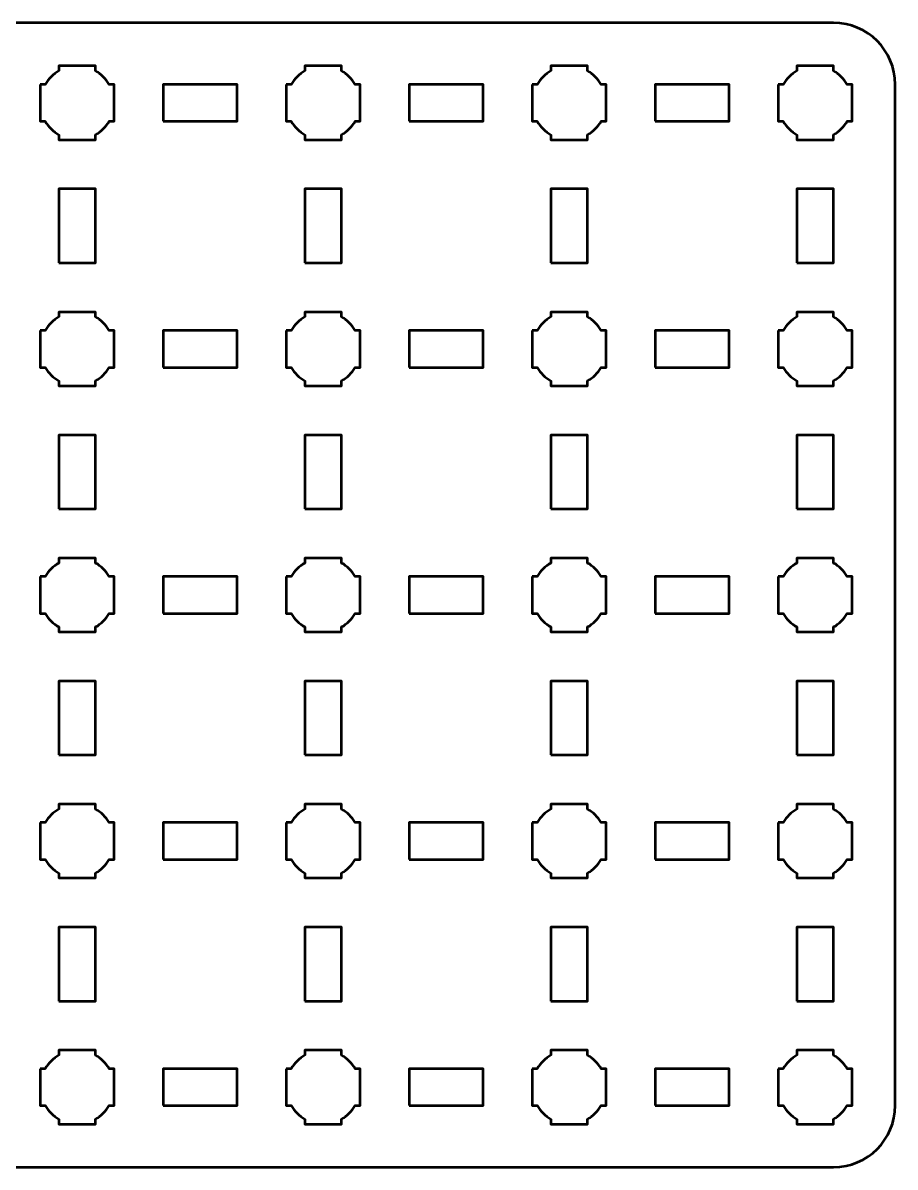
# Model space of a CAD drawing. Header units: centimetres. Extents: x -24.1 to 3.1, y -19.5 to -10.2.
# Drawn here: x -3.94 to 3.15, y -19.5 to -10.2 of the extents above; entities that cross this region are included whole.
import ezdxf

# ---------------------------------------------------------------- set-up
doc = ezdxf.new("R2010")
doc.units = ezdxf.units.CM
doc.header["$MEASUREMENT"] = 0
doc.layers.add('Layer 1', color=7, linetype='Continuous')

msp = doc.modelspace()

# ---------------------------------------------------------------- linework, layer by layer
at = {"layer": 'Layer 1', "lineweight": 53}
for points in [[(-2.8, -11), (-2.2, -11), (-2.2, -10.7), (-2.8, -10.7), (-2.8, -11)], [(-0.8, -11), (-0.2, -11), (-0.2, -10.7), (-0.8, -10.7), (-0.8, -11)], [(1.2, -11), (1.8, -11), (1.8, -10.7), (1.2, -10.7), (1.2, -11)], [(-3.65, -12.15), (-3.35, -12.15), (-3.35, -11.55), (-3.65, -11.55), (-3.65, -12.15)], [(-1.65, -12.15), (-1.35, -12.15), (-1.35, -11.55), (-1.65, -11.55), (-1.65, -12.15)], [(0.35, -12.15), (0.65, -12.15), (0.65, -11.55), (0.35, -11.55), (0.35, -12.15)], [(2.35, -12.15), (2.65, -12.15), (2.65, -11.55), (2.35, -11.55), (2.35, -12.15)], [(-2.8, -13), (-2.2, -13), (-2.2, -12.7), (-2.8, -12.7), (-2.8, -13)], [(-0.8, -13), (-0.2, -13), (-0.2, -12.7), (-0.8, -12.7), (-0.8, -13)], [(1.2, -13), (1.8, -13), (1.8, -12.7), (1.2, -12.7), (1.2, -13)], [(-3.65, -14.15), (-3.35, -14.15), (-3.35, -13.55), (-3.65, -13.55), (-3.65, -14.15)], [(-1.65, -14.15), (-1.35, -14.15), (-1.35, -13.55), (-1.65, -13.55), (-1.65, -14.15)], [(0.35, -14.15), (0.65, -14.15), (0.65, -13.55), (0.35, -13.55), (0.35, -14.15)], [(2.35, -14.15), (2.65, -14.15), (2.65, -13.55), (2.35, -13.55), (2.35, -14.15)], [(-2.8, -15), (-2.2, -15), (-2.2, -14.7), (-2.8, -14.7), (-2.8, -15)], [(-0.8, -15), (-0.2, -15), (-0.2, -14.7), (-0.8, -14.7), (-0.8, -15)], [(1.2, -15), (1.8, -15), (1.8, -14.7), (1.2, -14.7), (1.2, -15)], [(-3.65, -16.15), (-3.35, -16.15), (-3.35, -15.55), (-3.65, -15.55), (-3.65, -16.15)], [(-1.65, -16.15), (-1.35, -16.15), (-1.35, -15.55), (-1.65, -15.55), (-1.65, -16.15)], [(0.35, -16.15), (0.65, -16.15), (0.65, -15.55), (0.35, -15.55), (0.35, -16.15)], [(2.35, -16.15), (2.65, -16.15), (2.65, -15.55), (2.35, -15.55), (2.35, -16.15)], [(-2.8, -17), (-2.2, -17), (-2.2, -16.7), (-2.8, -16.7), (-2.8, -17)], [(-0.8, -17), (-0.2, -17), (-0.2, -16.7), (-0.8, -16.7), (-0.8, -17)], [(1.2, -17), (1.8, -17), (1.8, -16.7), (1.2, -16.7), (1.2, -17)], [(-3.65, -18.15), (-3.35, -18.15), (-3.35, -17.55), (-3.65, -17.55), (-3.65, -18.15)], [(-1.65, -18.15), (-1.35, -18.15), (-1.35, -17.55), (-1.65, -17.55), (-1.65, -18.15)], [(0.35, -18.15), (0.65, -18.15), (0.65, -17.55), (0.35, -17.55), (0.35, -18.15)], [(2.35, -18.15), (2.65, -18.15), (2.65, -17.55), (2.35, -17.55), (2.35, -18.15)], [(-2.8, -19), (-2.2, -19), (-2.2, -18.7), (-2.8, -18.7), (-2.8, -19)], [(-0.8, -19), (-0.2, -19), (-0.2, -18.7), (-0.8, -18.7), (-0.8, -19)], [(1.2, -19), (1.8, -19), (1.8, -18.7), (1.2, -18.7), (1.2, -19)]]:
    msp.add_lwpolyline(points, close=True, dxfattribs=at)
for points, knots in [([(-24.15, -19), (-24.15, -19), (-24.15, -10.7), (-24.15, -10.7), (-24.15, -10.7), (-24.15, -10.42391), (-23.92609, -10.2), (-23.65, -10.2), (-23.65, -10.2), (-23.65, -10.2), (2.65, -10.2), (2.65, -10.2), (2.65, -10.2), (2.92609, -10.2), (3.15, -10.42391), (3.15, -10.7), (3.15, -10.7), (3.15, -10.7), (3.15, -19), (3.15, -19), (3.15, -19), (3.15, -19.27609), (2.92609, -19.5), (2.65, -19.5), (2.65, -19.5), (2.65, -19.5), (-23.65, -19.5), (-23.65, -19.5), (-23.65, -19.5), (-23.92609, -19.5), (-24.15, -19.27609), (-24.15, -19)], [0, 0, 0, 0, 0.125, 0.125, 0.125, 0.125, 0.25, 0.25, 0.25, 0.25, 0.375, 0.375, 0.375, 0.375, 0.5, 0.5, 0.5, 0.5, 0.625, 0.625, 0.625, 0.625, 0.75, 0.75, 0.75, 0.75, 0.875, 0.875, 0.875, 0.875, 1, 1, 1, 1]), ([(-3.8, -10.7), (-3.8, -10.7), (-3.75985, -10.7), (-3.75985, -10.7), (-3.75985, -10.7), (-3.7335, -10.65447), (-3.69553, -10.6165), (-3.65, -10.59015), (-3.65, -10.59015), (-3.65, -10.59015), (-3.65, -10.55), (-3.65, -10.55), (-3.65, -10.55), (-3.65, -10.55), (-3.5, -10.55), (-3.5, -10.55), (-3.5, -10.55), (-3.5, -10.55), (-3.35, -10.55), (-3.35, -10.55), (-3.35, -10.55), (-3.35, -10.55), (-3.35, -10.59015), (-3.35, -10.59015), (-3.35, -10.59015), (-3.30447, -10.6165), (-3.2665, -10.65447), (-3.24015, -10.7), (-3.24015, -10.7), (-3.24015, -10.7), (-3.2, -10.7), (-3.2, -10.7), (-3.2, -10.7), (-3.2, -10.7), (-3.2, -10.85), (-3.2, -10.85), (-3.2, -10.85), (-3.2, -10.85), (-3.2, -11), (-3.2, -11), (-3.2, -11), (-3.2, -11), (-3.24015, -11), (-3.24015, -11), (-3.24015, -11), (-3.2665, -11.04553), (-3.30447, -11.0835), (-3.35, -11.10985), (-3.35, -11.10985), (-3.35, -11.10985), (-3.35, -11.15), (-3.35, -11.15), (-3.35, -11.15), (-3.35, -11.15), (-3.5, -11.15), (-3.5, -11.15), (-3.5, -11.15), (-3.5, -11.15), (-3.65, -11.15), (-3.65, -11.15), (-3.65, -11.15), (-3.65, -11.15), (-3.65, -11.10985), (-3.65, -11.10985), (-3.65, -11.10985), (-3.69553, -11.0835), (-3.7335, -11.04553), (-3.75985, -11), (-3.75985, -11), (-3.75985, -11), (-3.8, -11), (-3.8, -11), (-3.8, -11), (-3.8, -11), (-3.8, -10.85), (-3.8, -10.85), (-3.8, -10.85), (-3.8, -10.85), (-3.8, -10.7), (-3.8, -10.7)], [0, 0, 0, 0, 0.05, 0.05, 0.05, 0.05, 0.1, 0.1, 0.1, 0.1, 0.15, 0.15, 0.15, 0.15, 0.2, 0.2, 0.2, 0.2, 0.25, 0.25, 0.25, 0.25, 0.3, 0.3, 0.3, 0.3, 0.35, 0.35, 0.35, 0.35, 0.4, 0.4, 0.4, 0.4, 0.45, 0.45, 0.45, 0.45, 0.5, 0.5, 0.5, 0.5, 0.55, 0.55, 0.55, 0.55, 0.6, 0.6, 0.6, 0.6, 0.65, 0.65, 0.65, 0.65, 0.7, 0.7, 0.7, 0.7, 0.75, 0.75, 0.75, 0.75, 0.8, 0.8, 0.8, 0.8, 0.85, 0.85, 0.85, 0.85, 0.9, 0.9, 0.9, 0.9, 0.95, 0.95, 0.95, 0.95, 1, 1, 1, 1]), ([(-1.8, -10.7), (-1.8, -10.7), (-1.75985, -10.7), (-1.75985, -10.7), (-1.75985, -10.7), (-1.7335, -10.65447), (-1.69553, -10.6165), (-1.65, -10.59015), (-1.65, -10.59015), (-1.65, -10.59015), (-1.65, -10.55), (-1.65, -10.55), (-1.65, -10.55), (-1.65, -10.55), (-1.5, -10.55), (-1.5, -10.55), (-1.5, -10.55), (-1.5, -10.55), (-1.35, -10.55), (-1.35, -10.55), (-1.35, -10.55), (-1.35, -10.55), (-1.35, -10.59015), (-1.35, -10.59015), (-1.35, -10.59015), (-1.30447, -10.6165), (-1.2665, -10.65447), (-1.24015, -10.7), (-1.24015, -10.7), (-1.24015, -10.7), (-1.2, -10.7), (-1.2, -10.7), (-1.2, -10.7), (-1.2, -10.7), (-1.2, -10.85), (-1.2, -10.85), (-1.2, -10.85), (-1.2, -10.85), (-1.2, -11), (-1.2, -11), (-1.2, -11), (-1.2, -11), (-1.24015, -11), (-1.24015, -11), (-1.24015, -11), (-1.2665, -11.04553), (-1.30447, -11.0835), (-1.35, -11.10985), (-1.35, -11.10985), (-1.35, -11.10985), (-1.35, -11.15), (-1.35, -11.15), (-1.35, -11.15), (-1.35, -11.15), (-1.5, -11.15), (-1.5, -11.15), (-1.5, -11.15), (-1.5, -11.15), (-1.65, -11.15), (-1.65, -11.15), (-1.65, -11.15), (-1.65, -11.15), (-1.65, -11.10985), (-1.65, -11.10985), (-1.65, -11.10985), (-1.69553, -11.0835), (-1.7335, -11.04553), (-1.75985, -11), (-1.75985, -11), (-1.75985, -11), (-1.8, -11), (-1.8, -11), (-1.8, -11), (-1.8, -11), (-1.8, -10.85), (-1.8, -10.85), (-1.8, -10.85), (-1.8, -10.85), (-1.8, -10.7), (-1.8, -10.7)], [0, 0, 0, 0, 0.05, 0.05, 0.05, 0.05, 0.1, 0.1, 0.1, 0.1, 0.15, 0.15, 0.15, 0.15, 0.2, 0.2, 0.2, 0.2, 0.25, 0.25, 0.25, 0.25, 0.3, 0.3, 0.3, 0.3, 0.35, 0.35, 0.35, 0.35, 0.4, 0.4, 0.4, 0.4, 0.45, 0.45, 0.45, 0.45, 0.5, 0.5, 0.5, 0.5, 0.55, 0.55, 0.55, 0.55, 0.6, 0.6, 0.6, 0.6, 0.65, 0.65, 0.65, 0.65, 0.7, 0.7, 0.7, 0.7, 0.75, 0.75, 0.75, 0.75, 0.8, 0.8, 0.8, 0.8, 0.85, 0.85, 0.85, 0.85, 0.9, 0.9, 0.9, 0.9, 0.95, 0.95, 0.95, 0.95, 1, 1, 1, 1]), ([(0.2, -10.7), (0.2, -10.7), (0.24015, -10.7), (0.24015, -10.7), (0.24015, -10.7), (0.2665, -10.65447), (0.30447, -10.6165), (0.35, -10.59015), (0.35, -10.59015), (0.35, -10.59015), (0.35, -10.55), (0.35, -10.55), (0.35, -10.55), (0.35, -10.55), (0.5, -10.55), (0.5, -10.55), (0.5, -10.55), (0.5, -10.55), (0.65, -10.55), (0.65, -10.55), (0.65, -10.55), (0.65, -10.55), (0.65, -10.59015), (0.65, -10.59015), (0.65, -10.59015), (0.69553, -10.6165), (0.7335, -10.65447), (0.75985, -10.7), (0.75985, -10.7), (0.75985, -10.7), (0.8, -10.7), (0.8, -10.7), (0.8, -10.7), (0.8, -10.7), (0.8, -10.85), (0.8, -10.85), (0.8, -10.85), (0.8, -10.85), (0.8, -11), (0.8, -11), (0.8, -11), (0.8, -11), (0.75985, -11), (0.75985, -11), (0.75985, -11), (0.7335, -11.04553), (0.69553, -11.0835), (0.65, -11.10985), (0.65, -11.10985), (0.65, -11.10985), (0.65, -11.15), (0.65, -11.15), (0.65, -11.15), (0.65, -11.15), (0.5, -11.15), (0.5, -11.15), (0.5, -11.15), (0.5, -11.15), (0.35, -11.15), (0.35, -11.15), (0.35, -11.15), (0.35, -11.15), (0.35, -11.10985), (0.35, -11.10985), (0.35, -11.10985), (0.30447, -11.0835), (0.2665, -11.04553), (0.24015, -11), (0.24015, -11), (0.24015, -11), (0.2, -11), (0.2, -11), (0.2, -11), (0.2, -11), (0.2, -10.85), (0.2, -10.85), (0.2, -10.85), (0.2, -10.85), (0.2, -10.7), (0.2, -10.7)], [0, 0, 0, 0, 0.05, 0.05, 0.05, 0.05, 0.1, 0.1, 0.1, 0.1, 0.15, 0.15, 0.15, 0.15, 0.2, 0.2, 0.2, 0.2, 0.25, 0.25, 0.25, 0.25, 0.3, 0.3, 0.3, 0.3, 0.35, 0.35, 0.35, 0.35, 0.4, 0.4, 0.4, 0.4, 0.45, 0.45, 0.45, 0.45, 0.5, 0.5, 0.5, 0.5, 0.55, 0.55, 0.55, 0.55, 0.6, 0.6, 0.6, 0.6, 0.65, 0.65, 0.65, 0.65, 0.7, 0.7, 0.7, 0.7, 0.75, 0.75, 0.75, 0.75, 0.8, 0.8, 0.8, 0.8, 0.85, 0.85, 0.85, 0.85, 0.9, 0.9, 0.9, 0.9, 0.95, 0.95, 0.95, 0.95, 1, 1, 1, 1]), ([(2.2, -10.7), (2.2, -10.7), (2.24015, -10.7), (2.24015, -10.7), (2.24015, -10.7), (2.2665, -10.65447), (2.30447, -10.6165), (2.35, -10.59015), (2.35, -10.59015), (2.35, -10.59015), (2.35, -10.55), (2.35, -10.55), (2.35, -10.55), (2.35, -10.55), (2.5, -10.55), (2.5, -10.55), (2.5, -10.55), (2.5, -10.55), (2.65, -10.55), (2.65, -10.55), (2.65, -10.55), (2.65, -10.55), (2.65, -10.59015), (2.65, -10.59015), (2.65, -10.59015), (2.69553, -10.6165), (2.7335, -10.65447), (2.75985, -10.7), (2.75985, -10.7), (2.75985, -10.7), (2.8, -10.7), (2.8, -10.7), (2.8, -10.7), (2.8, -10.7), (2.8, -10.85), (2.8, -10.85), (2.8, -10.85), (2.8, -10.85), (2.8, -11), (2.8, -11), (2.8, -11), (2.8, -11), (2.75985, -11), (2.75985, -11), (2.75985, -11), (2.7335, -11.04553), (2.69553, -11.0835), (2.65, -11.10985), (2.65, -11.10985), (2.65, -11.10985), (2.65, -11.15), (2.65, -11.15), (2.65, -11.15), (2.65, -11.15), (2.5, -11.15), (2.5, -11.15), (2.5, -11.15), (2.5, -11.15), (2.35, -11.15), (2.35, -11.15), (2.35, -11.15), (2.35, -11.15), (2.35, -11.10985), (2.35, -11.10985), (2.35, -11.10985), (2.30447, -11.0835), (2.2665, -11.04553), (2.24015, -11), (2.24015, -11), (2.24015, -11), (2.2, -11), (2.2, -11), (2.2, -11), (2.2, -11), (2.2, -10.85), (2.2, -10.85), (2.2, -10.85), (2.2, -10.85), (2.2, -10.7), (2.2, -10.7)], [0, 0, 0, 0, 0.05, 0.05, 0.05, 0.05, 0.1, 0.1, 0.1, 0.1, 0.15, 0.15, 0.15, 0.15, 0.2, 0.2, 0.2, 0.2, 0.25, 0.25, 0.25, 0.25, 0.3, 0.3, 0.3, 0.3, 0.35, 0.35, 0.35, 0.35, 0.4, 0.4, 0.4, 0.4, 0.45, 0.45, 0.45, 0.45, 0.5, 0.5, 0.5, 0.5, 0.55, 0.55, 0.55, 0.55, 0.6, 0.6, 0.6, 0.6, 0.65, 0.65, 0.65, 0.65, 0.7, 0.7, 0.7, 0.7, 0.75, 0.75, 0.75, 0.75, 0.8, 0.8, 0.8, 0.8, 0.85, 0.85, 0.85, 0.85, 0.9, 0.9, 0.9, 0.9, 0.95, 0.95, 0.95, 0.95, 1, 1, 1, 1]), ([(-3.8, -12.7), (-3.8, -12.7), (-3.75985, -12.7), (-3.75985, -12.7), (-3.75985, -12.7), (-3.7335, -12.65447), (-3.69553, -12.6165), (-3.65, -12.59015), (-3.65, -12.59015), (-3.65, -12.59015), (-3.65, -12.55), (-3.65, -12.55), (-3.65, -12.55), (-3.65, -12.55), (-3.5, -12.55), (-3.5, -12.55), (-3.5, -12.55), (-3.5, -12.55), (-3.35, -12.55), (-3.35, -12.55), (-3.35, -12.55), (-3.35, -12.55), (-3.35, -12.59015), (-3.35, -12.59015), (-3.35, -12.59015), (-3.30447, -12.6165), (-3.2665, -12.65447), (-3.24015, -12.7), (-3.24015, -12.7), (-3.24015, -12.7), (-3.2, -12.7), (-3.2, -12.7), (-3.2, -12.7), (-3.2, -12.7), (-3.2, -12.85), (-3.2, -12.85), (-3.2, -12.85), (-3.2, -12.85), (-3.2, -13), (-3.2, -13), (-3.2, -13), (-3.2, -13), (-3.24015, -13), (-3.24015, -13), (-3.24015, -13), (-3.2665, -13.04553), (-3.30447, -13.0835), (-3.35, -13.10985), (-3.35, -13.10985), (-3.35, -13.10985), (-3.35, -13.15), (-3.35, -13.15), (-3.35, -13.15), (-3.35, -13.15), (-3.5, -13.15), (-3.5, -13.15), (-3.5, -13.15), (-3.5, -13.15), (-3.65, -13.15), (-3.65, -13.15), (-3.65, -13.15), (-3.65, -13.15), (-3.65, -13.10985), (-3.65, -13.10985), (-3.65, -13.10985), (-3.69553, -13.0835), (-3.7335, -13.04553), (-3.75985, -13), (-3.75985, -13), (-3.75985, -13), (-3.8, -13), (-3.8, -13), (-3.8, -13), (-3.8, -13), (-3.8, -12.85), (-3.8, -12.85), (-3.8, -12.85), (-3.8, -12.85), (-3.8, -12.7), (-3.8, -12.7)], [0, 0, 0, 0, 0.05, 0.05, 0.05, 0.05, 0.1, 0.1, 0.1, 0.1, 0.15, 0.15, 0.15, 0.15, 0.2, 0.2, 0.2, 0.2, 0.25, 0.25, 0.25, 0.25, 0.3, 0.3, 0.3, 0.3, 0.35, 0.35, 0.35, 0.35, 0.4, 0.4, 0.4, 0.4, 0.45, 0.45, 0.45, 0.45, 0.5, 0.5, 0.5, 0.5, 0.55, 0.55, 0.55, 0.55, 0.6, 0.6, 0.6, 0.6, 0.65, 0.65, 0.65, 0.65, 0.7, 0.7, 0.7, 0.7, 0.75, 0.75, 0.75, 0.75, 0.8, 0.8, 0.8, 0.8, 0.85, 0.85, 0.85, 0.85, 0.9, 0.9, 0.9, 0.9, 0.95, 0.95, 0.95, 0.95, 1, 1, 1, 1]), ([(-1.8, -12.7), (-1.8, -12.7), (-1.75985, -12.7), (-1.75985, -12.7), (-1.75985, -12.7), (-1.7335, -12.65447), (-1.69553, -12.6165), (-1.65, -12.59015), (-1.65, -12.59015), (-1.65, -12.59015), (-1.65, -12.55), (-1.65, -12.55), (-1.65, -12.55), (-1.65, -12.55), (-1.5, -12.55), (-1.5, -12.55), (-1.5, -12.55), (-1.5, -12.55), (-1.35, -12.55), (-1.35, -12.55), (-1.35, -12.55), (-1.35, -12.55), (-1.35, -12.59015), (-1.35, -12.59015), (-1.35, -12.59015), (-1.30447, -12.6165), (-1.2665, -12.65447), (-1.24015, -12.7), (-1.24015, -12.7), (-1.24015, -12.7), (-1.2, -12.7), (-1.2, -12.7), (-1.2, -12.7), (-1.2, -12.7), (-1.2, -12.85), (-1.2, -12.85), (-1.2, -12.85), (-1.2, -12.85), (-1.2, -13), (-1.2, -13), (-1.2, -13), (-1.2, -13), (-1.24015, -13), (-1.24015, -13), (-1.24015, -13), (-1.2665, -13.04553), (-1.30447, -13.0835), (-1.35, -13.10985), (-1.35, -13.10985), (-1.35, -13.10985), (-1.35, -13.15), (-1.35, -13.15), (-1.35, -13.15), (-1.35, -13.15), (-1.5, -13.15), (-1.5, -13.15), (-1.5, -13.15), (-1.5, -13.15), (-1.65, -13.15), (-1.65, -13.15), (-1.65, -13.15), (-1.65, -13.15), (-1.65, -13.10985), (-1.65, -13.10985), (-1.65, -13.10985), (-1.69553, -13.0835), (-1.7335, -13.04553), (-1.75985, -13), (-1.75985, -13), (-1.75985, -13), (-1.8, -13), (-1.8, -13), (-1.8, -13), (-1.8, -13), (-1.8, -12.85), (-1.8, -12.85), (-1.8, -12.85), (-1.8, -12.85), (-1.8, -12.7), (-1.8, -12.7)], [0, 0, 0, 0, 0.05, 0.05, 0.05, 0.05, 0.1, 0.1, 0.1, 0.1, 0.15, 0.15, 0.15, 0.15, 0.2, 0.2, 0.2, 0.2, 0.25, 0.25, 0.25, 0.25, 0.3, 0.3, 0.3, 0.3, 0.35, 0.35, 0.35, 0.35, 0.4, 0.4, 0.4, 0.4, 0.45, 0.45, 0.45, 0.45, 0.5, 0.5, 0.5, 0.5, 0.55, 0.55, 0.55, 0.55, 0.6, 0.6, 0.6, 0.6, 0.65, 0.65, 0.65, 0.65, 0.7, 0.7, 0.7, 0.7, 0.75, 0.75, 0.75, 0.75, 0.8, 0.8, 0.8, 0.8, 0.85, 0.85, 0.85, 0.85, 0.9, 0.9, 0.9, 0.9, 0.95, 0.95, 0.95, 0.95, 1, 1, 1, 1]), ([(0.2, -12.7), (0.2, -12.7), (0.24015, -12.7), (0.24015, -12.7), (0.24015, -12.7), (0.2665, -12.65447), (0.30447, -12.6165), (0.35, -12.59015), (0.35, -12.59015), (0.35, -12.59015), (0.35, -12.55), (0.35, -12.55), (0.35, -12.55), (0.35, -12.55), (0.5, -12.55), (0.5, -12.55), (0.5, -12.55), (0.5, -12.55), (0.65, -12.55), (0.65, -12.55), (0.65, -12.55), (0.65, -12.55), (0.65, -12.59015), (0.65, -12.59015), (0.65, -12.59015), (0.69553, -12.6165), (0.7335, -12.65447), (0.75985, -12.7), (0.75985, -12.7), (0.75985, -12.7), (0.8, -12.7), (0.8, -12.7), (0.8, -12.7), (0.8, -12.7), (0.8, -12.85), (0.8, -12.85), (0.8, -12.85), (0.8, -12.85), (0.8, -13), (0.8, -13), (0.8, -13), (0.8, -13), (0.75985, -13), (0.75985, -13), (0.75985, -13), (0.7335, -13.04553), (0.69553, -13.0835), (0.65, -13.10985), (0.65, -13.10985), (0.65, -13.10985), (0.65, -13.15), (0.65, -13.15), (0.65, -13.15), (0.65, -13.15), (0.5, -13.15), (0.5, -13.15), (0.5, -13.15), (0.5, -13.15), (0.35, -13.15), (0.35, -13.15), (0.35, -13.15), (0.35, -13.15), (0.35, -13.10985), (0.35, -13.10985), (0.35, -13.10985), (0.30447, -13.0835), (0.2665, -13.04553), (0.24015, -13), (0.24015, -13), (0.24015, -13), (0.2, -13), (0.2, -13), (0.2, -13), (0.2, -13), (0.2, -12.85), (0.2, -12.85), (0.2, -12.85), (0.2, -12.85), (0.2, -12.7), (0.2, -12.7)], [0, 0, 0, 0, 0.05, 0.05, 0.05, 0.05, 0.1, 0.1, 0.1, 0.1, 0.15, 0.15, 0.15, 0.15, 0.2, 0.2, 0.2, 0.2, 0.25, 0.25, 0.25, 0.25, 0.3, 0.3, 0.3, 0.3, 0.35, 0.35, 0.35, 0.35, 0.4, 0.4, 0.4, 0.4, 0.45, 0.45, 0.45, 0.45, 0.5, 0.5, 0.5, 0.5, 0.55, 0.55, 0.55, 0.55, 0.6, 0.6, 0.6, 0.6, 0.65, 0.65, 0.65, 0.65, 0.7, 0.7, 0.7, 0.7, 0.75, 0.75, 0.75, 0.75, 0.8, 0.8, 0.8, 0.8, 0.85, 0.85, 0.85, 0.85, 0.9, 0.9, 0.9, 0.9, 0.95, 0.95, 0.95, 0.95, 1, 1, 1, 1]), ([(2.2, -12.7), (2.2, -12.7), (2.24015, -12.7), (2.24015, -12.7), (2.24015, -12.7), (2.2665, -12.65447), (2.30447, -12.6165), (2.35, -12.59015), (2.35, -12.59015), (2.35, -12.59015), (2.35, -12.55), (2.35, -12.55), (2.35, -12.55), (2.35, -12.55), (2.5, -12.55), (2.5, -12.55), (2.5, -12.55), (2.5, -12.55), (2.65, -12.55), (2.65, -12.55), (2.65, -12.55), (2.65, -12.55), (2.65, -12.59015), (2.65, -12.59015), (2.65, -12.59015), (2.69553, -12.6165), (2.7335, -12.65447), (2.75985, -12.7), (2.75985, -12.7), (2.75985, -12.7), (2.8, -12.7), (2.8, -12.7), (2.8, -12.7), (2.8, -12.7), (2.8, -12.85), (2.8, -12.85), (2.8, -12.85), (2.8, -12.85), (2.8, -13), (2.8, -13), (2.8, -13), (2.8, -13), (2.75985, -13), (2.75985, -13), (2.75985, -13), (2.7335, -13.04553), (2.69553, -13.0835), (2.65, -13.10985), (2.65, -13.10985), (2.65, -13.10985), (2.65, -13.15), (2.65, -13.15), (2.65, -13.15), (2.65, -13.15), (2.5, -13.15), (2.5, -13.15), (2.5, -13.15), (2.5, -13.15), (2.35, -13.15), (2.35, -13.15), (2.35, -13.15), (2.35, -13.15), (2.35, -13.10985), (2.35, -13.10985), (2.35, -13.10985), (2.30447, -13.0835), (2.2665, -13.04553), (2.24015, -13), (2.24015, -13), (2.24015, -13), (2.2, -13), (2.2, -13), (2.2, -13), (2.2, -13), (2.2, -12.85), (2.2, -12.85), (2.2, -12.85), (2.2, -12.85), (2.2, -12.7), (2.2, -12.7)], [0, 0, 0, 0, 0.05, 0.05, 0.05, 0.05, 0.1, 0.1, 0.1, 0.1, 0.15, 0.15, 0.15, 0.15, 0.2, 0.2, 0.2, 0.2, 0.25, 0.25, 0.25, 0.25, 0.3, 0.3, 0.3, 0.3, 0.35, 0.35, 0.35, 0.35, 0.4, 0.4, 0.4, 0.4, 0.45, 0.45, 0.45, 0.45, 0.5, 0.5, 0.5, 0.5, 0.55, 0.55, 0.55, 0.55, 0.6, 0.6, 0.6, 0.6, 0.65, 0.65, 0.65, 0.65, 0.7, 0.7, 0.7, 0.7, 0.75, 0.75, 0.75, 0.75, 0.8, 0.8, 0.8, 0.8, 0.85, 0.85, 0.85, 0.85, 0.9, 0.9, 0.9, 0.9, 0.95, 0.95, 0.95, 0.95, 1, 1, 1, 1]), ([(-3.8, -14.7), (-3.8, -14.7), (-3.75985, -14.7), (-3.75985, -14.7), (-3.75985, -14.7), (-3.7335, -14.65447), (-3.69553, -14.6165), (-3.65, -14.59015), (-3.65, -14.59015), (-3.65, -14.59015), (-3.65, -14.55), (-3.65, -14.55), (-3.65, -14.55), (-3.65, -14.55), (-3.5, -14.55), (-3.5, -14.55), (-3.5, -14.55), (-3.5, -14.55), (-3.35, -14.55), (-3.35, -14.55), (-3.35, -14.55), (-3.35, -14.55), (-3.35, -14.59015), (-3.35, -14.59015), (-3.35, -14.59015), (-3.30447, -14.6165), (-3.2665, -14.65447), (-3.24015, -14.7), (-3.24015, -14.7), (-3.24015, -14.7), (-3.2, -14.7), (-3.2, -14.7), (-3.2, -14.7), (-3.2, -14.7), (-3.2, -14.85), (-3.2, -14.85), (-3.2, -14.85), (-3.2, -14.85), (-3.2, -15), (-3.2, -15), (-3.2, -15), (-3.2, -15), (-3.24015, -15), (-3.24015, -15), (-3.24015, -15), (-3.2665, -15.04553), (-3.30447, -15.0835), (-3.35, -15.10985), (-3.35, -15.10985), (-3.35, -15.10985), (-3.35, -15.15), (-3.35, -15.15), (-3.35, -15.15), (-3.35, -15.15), (-3.5, -15.15), (-3.5, -15.15), (-3.5, -15.15), (-3.5, -15.15), (-3.65, -15.15), (-3.65, -15.15), (-3.65, -15.15), (-3.65, -15.15), (-3.65, -15.10985), (-3.65, -15.10985), (-3.65, -15.10985), (-3.69553, -15.0835), (-3.7335, -15.04553), (-3.75985, -15), (-3.75985, -15), (-3.75985, -15), (-3.8, -15), (-3.8, -15), (-3.8, -15), (-3.8, -15), (-3.8, -14.85), (-3.8, -14.85), (-3.8, -14.85), (-3.8, -14.85), (-3.8, -14.7), (-3.8, -14.7)], [0, 0, 0, 0, 0.05, 0.05, 0.05, 0.05, 0.1, 0.1, 0.1, 0.1, 0.15, 0.15, 0.15, 0.15, 0.2, 0.2, 0.2, 0.2, 0.25, 0.25, 0.25, 0.25, 0.3, 0.3, 0.3, 0.3, 0.35, 0.35, 0.35, 0.35, 0.4, 0.4, 0.4, 0.4, 0.45, 0.45, 0.45, 0.45, 0.5, 0.5, 0.5, 0.5, 0.55, 0.55, 0.55, 0.55, 0.6, 0.6, 0.6, 0.6, 0.65, 0.65, 0.65, 0.65, 0.7, 0.7, 0.7, 0.7, 0.75, 0.75, 0.75, 0.75, 0.8, 0.8, 0.8, 0.8, 0.85, 0.85, 0.85, 0.85, 0.9, 0.9, 0.9, 0.9, 0.95, 0.95, 0.95, 0.95, 1, 1, 1, 1]), ([(-1.8, -14.7), (-1.8, -14.7), (-1.75985, -14.7), (-1.75985, -14.7), (-1.75985, -14.7), (-1.7335, -14.65447), (-1.69553, -14.6165), (-1.65, -14.59015), (-1.65, -14.59015), (-1.65, -14.59015), (-1.65, -14.55), (-1.65, -14.55), (-1.65, -14.55), (-1.65, -14.55), (-1.5, -14.55), (-1.5, -14.55), (-1.5, -14.55), (-1.5, -14.55), (-1.35, -14.55), (-1.35, -14.55), (-1.35, -14.55), (-1.35, -14.55), (-1.35, -14.59015), (-1.35, -14.59015), (-1.35, -14.59015), (-1.30447, -14.6165), (-1.2665, -14.65447), (-1.24015, -14.7), (-1.24015, -14.7), (-1.24015, -14.7), (-1.2, -14.7), (-1.2, -14.7), (-1.2, -14.7), (-1.2, -14.7), (-1.2, -14.85), (-1.2, -14.85), (-1.2, -14.85), (-1.2, -14.85), (-1.2, -15), (-1.2, -15), (-1.2, -15), (-1.2, -15), (-1.24015, -15), (-1.24015, -15), (-1.24015, -15), (-1.2665, -15.04553), (-1.30447, -15.0835), (-1.35, -15.10985), (-1.35, -15.10985), (-1.35, -15.10985), (-1.35, -15.15), (-1.35, -15.15), (-1.35, -15.15), (-1.35, -15.15), (-1.5, -15.15), (-1.5, -15.15), (-1.5, -15.15), (-1.5, -15.15), (-1.65, -15.15), (-1.65, -15.15), (-1.65, -15.15), (-1.65, -15.15), (-1.65, -15.10985), (-1.65, -15.10985), (-1.65, -15.10985), (-1.69553, -15.0835), (-1.7335, -15.04553), (-1.75985, -15), (-1.75985, -15), (-1.75985, -15), (-1.8, -15), (-1.8, -15), (-1.8, -15), (-1.8, -15), (-1.8, -14.85), (-1.8, -14.85), (-1.8, -14.85), (-1.8, -14.85), (-1.8, -14.7), (-1.8, -14.7)], [0, 0, 0, 0, 0.05, 0.05, 0.05, 0.05, 0.1, 0.1, 0.1, 0.1, 0.15, 0.15, 0.15, 0.15, 0.2, 0.2, 0.2, 0.2, 0.25, 0.25, 0.25, 0.25, 0.3, 0.3, 0.3, 0.3, 0.35, 0.35, 0.35, 0.35, 0.4, 0.4, 0.4, 0.4, 0.45, 0.45, 0.45, 0.45, 0.5, 0.5, 0.5, 0.5, 0.55, 0.55, 0.55, 0.55, 0.6, 0.6, 0.6, 0.6, 0.65, 0.65, 0.65, 0.65, 0.7, 0.7, 0.7, 0.7, 0.75, 0.75, 0.75, 0.75, 0.8, 0.8, 0.8, 0.8, 0.85, 0.85, 0.85, 0.85, 0.9, 0.9, 0.9, 0.9, 0.95, 0.95, 0.95, 0.95, 1, 1, 1, 1]), ([(0.2, -14.7), (0.2, -14.7), (0.24015, -14.7), (0.24015, -14.7), (0.24015, -14.7), (0.2665, -14.65447), (0.30447, -14.6165), (0.35, -14.59015), (0.35, -14.59015), (0.35, -14.59015), (0.35, -14.55), (0.35, -14.55), (0.35, -14.55), (0.35, -14.55), (0.5, -14.55), (0.5, -14.55), (0.5, -14.55), (0.5, -14.55), (0.65, -14.55), (0.65, -14.55), (0.65, -14.55), (0.65, -14.55), (0.65, -14.59015), (0.65, -14.59015), (0.65, -14.59015), (0.69553, -14.6165), (0.7335, -14.65447), (0.75985, -14.7), (0.75985, -14.7), (0.75985, -14.7), (0.8, -14.7), (0.8, -14.7), (0.8, -14.7), (0.8, -14.7), (0.8, -14.85), (0.8, -14.85), (0.8, -14.85), (0.8, -14.85), (0.8, -15), (0.8, -15), (0.8, -15), (0.8, -15), (0.75985, -15), (0.75985, -15), (0.75985, -15), (0.7335, -15.04553), (0.69553, -15.0835), (0.65, -15.10985), (0.65, -15.10985), (0.65, -15.10985), (0.65, -15.15), (0.65, -15.15), (0.65, -15.15), (0.65, -15.15), (0.5, -15.15), (0.5, -15.15), (0.5, -15.15), (0.5, -15.15), (0.35, -15.15), (0.35, -15.15), (0.35, -15.15), (0.35, -15.15), (0.35, -15.10985), (0.35, -15.10985), (0.35, -15.10985), (0.30447, -15.0835), (0.2665, -15.04553), (0.24015, -15), (0.24015, -15), (0.24015, -15), (0.2, -15), (0.2, -15), (0.2, -15), (0.2, -15), (0.2, -14.85), (0.2, -14.85), (0.2, -14.85), (0.2, -14.85), (0.2, -14.7), (0.2, -14.7)], [0, 0, 0, 0, 0.05, 0.05, 0.05, 0.05, 0.1, 0.1, 0.1, 0.1, 0.15, 0.15, 0.15, 0.15, 0.2, 0.2, 0.2, 0.2, 0.25, 0.25, 0.25, 0.25, 0.3, 0.3, 0.3, 0.3, 0.35, 0.35, 0.35, 0.35, 0.4, 0.4, 0.4, 0.4, 0.45, 0.45, 0.45, 0.45, 0.5, 0.5, 0.5, 0.5, 0.55, 0.55, 0.55, 0.55, 0.6, 0.6, 0.6, 0.6, 0.65, 0.65, 0.65, 0.65, 0.7, 0.7, 0.7, 0.7, 0.75, 0.75, 0.75, 0.75, 0.8, 0.8, 0.8, 0.8, 0.85, 0.85, 0.85, 0.85, 0.9, 0.9, 0.9, 0.9, 0.95, 0.95, 0.95, 0.95, 1, 1, 1, 1]), ([(2.2, -14.7), (2.2, -14.7), (2.24015, -14.7), (2.24015, -14.7), (2.24015, -14.7), (2.2665, -14.65447), (2.30447, -14.6165), (2.35, -14.59015), (2.35, -14.59015), (2.35, -14.59015), (2.35, -14.55), (2.35, -14.55), (2.35, -14.55), (2.35, -14.55), (2.5, -14.55), (2.5, -14.55), (2.5, -14.55), (2.5, -14.55), (2.65, -14.55), (2.65, -14.55), (2.65, -14.55), (2.65, -14.55), (2.65, -14.59015), (2.65, -14.59015), (2.65, -14.59015), (2.69553, -14.6165), (2.7335, -14.65447), (2.75985, -14.7), (2.75985, -14.7), (2.75985, -14.7), (2.8, -14.7), (2.8, -14.7), (2.8, -14.7), (2.8, -14.7), (2.8, -14.85), (2.8, -14.85), (2.8, -14.85), (2.8, -14.85), (2.8, -15), (2.8, -15), (2.8, -15), (2.8, -15), (2.75985, -15), (2.75985, -15), (2.75985, -15), (2.7335, -15.04553), (2.69553, -15.0835), (2.65, -15.10985), (2.65, -15.10985), (2.65, -15.10985), (2.65, -15.15), (2.65, -15.15), (2.65, -15.15), (2.65, -15.15), (2.5, -15.15), (2.5, -15.15), (2.5, -15.15), (2.5, -15.15), (2.35, -15.15), (2.35, -15.15), (2.35, -15.15), (2.35, -15.15), (2.35, -15.10985), (2.35, -15.10985), (2.35, -15.10985), (2.30447, -15.0835), (2.2665, -15.04553), (2.24015, -15), (2.24015, -15), (2.24015, -15), (2.2, -15), (2.2, -15), (2.2, -15), (2.2, -15), (2.2, -14.85), (2.2, -14.85), (2.2, -14.85), (2.2, -14.85), (2.2, -14.7), (2.2, -14.7)], [0, 0, 0, 0, 0.05, 0.05, 0.05, 0.05, 0.1, 0.1, 0.1, 0.1, 0.15, 0.15, 0.15, 0.15, 0.2, 0.2, 0.2, 0.2, 0.25, 0.25, 0.25, 0.25, 0.3, 0.3, 0.3, 0.3, 0.35, 0.35, 0.35, 0.35, 0.4, 0.4, 0.4, 0.4, 0.45, 0.45, 0.45, 0.45, 0.5, 0.5, 0.5, 0.5, 0.55, 0.55, 0.55, 0.55, 0.6, 0.6, 0.6, 0.6, 0.65, 0.65, 0.65, 0.65, 0.7, 0.7, 0.7, 0.7, 0.75, 0.75, 0.75, 0.75, 0.8, 0.8, 0.8, 0.8, 0.85, 0.85, 0.85, 0.85, 0.9, 0.9, 0.9, 0.9, 0.95, 0.95, 0.95, 0.95, 1, 1, 1, 1]), ([(-3.8, -16.7), (-3.8, -16.7), (-3.75985, -16.7), (-3.75985, -16.7), (-3.75985, -16.7), (-3.7335, -16.65447), (-3.69553, -16.6165), (-3.65, -16.59015), (-3.65, -16.59015), (-3.65, -16.59015), (-3.65, -16.55), (-3.65, -16.55), (-3.65, -16.55), (-3.65, -16.55), (-3.5, -16.55), (-3.5, -16.55), (-3.5, -16.55), (-3.5, -16.55), (-3.35, -16.55), (-3.35, -16.55), (-3.35, -16.55), (-3.35, -16.55), (-3.35, -16.59015), (-3.35, -16.59015), (-3.35, -16.59015), (-3.30447, -16.6165), (-3.2665, -16.65447), (-3.24015, -16.7), (-3.24015, -16.7), (-3.24015, -16.7), (-3.2, -16.7), (-3.2, -16.7), (-3.2, -16.7), (-3.2, -16.7), (-3.2, -16.85), (-3.2, -16.85), (-3.2, -16.85), (-3.2, -16.85), (-3.2, -17), (-3.2, -17), (-3.2, -17), (-3.2, -17), (-3.24015, -17), (-3.24015, -17), (-3.24015, -17), (-3.2665, -17.04553), (-3.30447, -17.0835), (-3.35, -17.10985), (-3.35, -17.10985), (-3.35, -17.10985), (-3.35, -17.15), (-3.35, -17.15), (-3.35, -17.15), (-3.35, -17.15), (-3.5, -17.15), (-3.5, -17.15), (-3.5, -17.15), (-3.5, -17.15), (-3.65, -17.15), (-3.65, -17.15), (-3.65, -17.15), (-3.65, -17.15), (-3.65, -17.10985), (-3.65, -17.10985), (-3.65, -17.10985), (-3.69553, -17.0835), (-3.7335, -17.04553), (-3.75985, -17), (-3.75985, -17), (-3.75985, -17), (-3.8, -17), (-3.8, -17), (-3.8, -17), (-3.8, -17), (-3.8, -16.85), (-3.8, -16.85), (-3.8, -16.85), (-3.8, -16.85), (-3.8, -16.7), (-3.8, -16.7)], [0, 0, 0, 0, 0.05, 0.05, 0.05, 0.05, 0.1, 0.1, 0.1, 0.1, 0.15, 0.15, 0.15, 0.15, 0.2, 0.2, 0.2, 0.2, 0.25, 0.25, 0.25, 0.25, 0.3, 0.3, 0.3, 0.3, 0.35, 0.35, 0.35, 0.35, 0.4, 0.4, 0.4, 0.4, 0.45, 0.45, 0.45, 0.45, 0.5, 0.5, 0.5, 0.5, 0.55, 0.55, 0.55, 0.55, 0.6, 0.6, 0.6, 0.6, 0.65, 0.65, 0.65, 0.65, 0.7, 0.7, 0.7, 0.7, 0.75, 0.75, 0.75, 0.75, 0.8, 0.8, 0.8, 0.8, 0.85, 0.85, 0.85, 0.85, 0.9, 0.9, 0.9, 0.9, 0.95, 0.95, 0.95, 0.95, 1, 1, 1, 1]), ([(-1.8, -16.7), (-1.8, -16.7), (-1.75985, -16.7), (-1.75985, -16.7), (-1.75985, -16.7), (-1.7335, -16.65447), (-1.69553, -16.6165), (-1.65, -16.59015), (-1.65, -16.59015), (-1.65, -16.59015), (-1.65, -16.55), (-1.65, -16.55), (-1.65, -16.55), (-1.65, -16.55), (-1.5, -16.55), (-1.5, -16.55), (-1.5, -16.55), (-1.5, -16.55), (-1.35, -16.55), (-1.35, -16.55), (-1.35, -16.55), (-1.35, -16.55), (-1.35, -16.59015), (-1.35, -16.59015), (-1.35, -16.59015), (-1.30447, -16.6165), (-1.2665, -16.65447), (-1.24015, -16.7), (-1.24015, -16.7), (-1.24015, -16.7), (-1.2, -16.7), (-1.2, -16.7), (-1.2, -16.7), (-1.2, -16.7), (-1.2, -16.85), (-1.2, -16.85), (-1.2, -16.85), (-1.2, -16.85), (-1.2, -17), (-1.2, -17), (-1.2, -17), (-1.2, -17), (-1.24015, -17), (-1.24015, -17), (-1.24015, -17), (-1.2665, -17.04553), (-1.30447, -17.0835), (-1.35, -17.10985), (-1.35, -17.10985), (-1.35, -17.10985), (-1.35, -17.15), (-1.35, -17.15), (-1.35, -17.15), (-1.35, -17.15), (-1.5, -17.15), (-1.5, -17.15), (-1.5, -17.15), (-1.5, -17.15), (-1.65, -17.15), (-1.65, -17.15), (-1.65, -17.15), (-1.65, -17.15), (-1.65, -17.10985), (-1.65, -17.10985), (-1.65, -17.10985), (-1.69553, -17.0835), (-1.7335, -17.04553), (-1.75985, -17), (-1.75985, -17), (-1.75985, -17), (-1.8, -17), (-1.8, -17), (-1.8, -17), (-1.8, -17), (-1.8, -16.85), (-1.8, -16.85), (-1.8, -16.85), (-1.8, -16.85), (-1.8, -16.7), (-1.8, -16.7)], [0, 0, 0, 0, 0.05, 0.05, 0.05, 0.05, 0.1, 0.1, 0.1, 0.1, 0.15, 0.15, 0.15, 0.15, 0.2, 0.2, 0.2, 0.2, 0.25, 0.25, 0.25, 0.25, 0.3, 0.3, 0.3, 0.3, 0.35, 0.35, 0.35, 0.35, 0.4, 0.4, 0.4, 0.4, 0.45, 0.45, 0.45, 0.45, 0.5, 0.5, 0.5, 0.5, 0.55, 0.55, 0.55, 0.55, 0.6, 0.6, 0.6, 0.6, 0.65, 0.65, 0.65, 0.65, 0.7, 0.7, 0.7, 0.7, 0.75, 0.75, 0.75, 0.75, 0.8, 0.8, 0.8, 0.8, 0.85, 0.85, 0.85, 0.85, 0.9, 0.9, 0.9, 0.9, 0.95, 0.95, 0.95, 0.95, 1, 1, 1, 1]), ([(0.2, -16.7), (0.2, -16.7), (0.24015, -16.7), (0.24015, -16.7), (0.24015, -16.7), (0.2665, -16.65447), (0.30447, -16.6165), (0.35, -16.59015), (0.35, -16.59015), (0.35, -16.59015), (0.35, -16.55), (0.35, -16.55), (0.35, -16.55), (0.35, -16.55), (0.5, -16.55), (0.5, -16.55), (0.5, -16.55), (0.5, -16.55), (0.65, -16.55), (0.65, -16.55), (0.65, -16.55), (0.65, -16.55), (0.65, -16.59015), (0.65, -16.59015), (0.65, -16.59015), (0.69553, -16.6165), (0.7335, -16.65447), (0.75985, -16.7), (0.75985, -16.7), (0.75985, -16.7), (0.8, -16.7), (0.8, -16.7), (0.8, -16.7), (0.8, -16.7), (0.8, -16.85), (0.8, -16.85), (0.8, -16.85), (0.8, -16.85), (0.8, -17), (0.8, -17), (0.8, -17), (0.8, -17), (0.75985, -17), (0.75985, -17), (0.75985, -17), (0.7335, -17.04553), (0.69553, -17.0835), (0.65, -17.10985), (0.65, -17.10985), (0.65, -17.10985), (0.65, -17.15), (0.65, -17.15), (0.65, -17.15), (0.65, -17.15), (0.5, -17.15), (0.5, -17.15), (0.5, -17.15), (0.5, -17.15), (0.35, -17.15), (0.35, -17.15), (0.35, -17.15), (0.35, -17.15), (0.35, -17.10985), (0.35, -17.10985), (0.35, -17.10985), (0.30447, -17.0835), (0.2665, -17.04553), (0.24015, -17), (0.24015, -17), (0.24015, -17), (0.2, -17), (0.2, -17), (0.2, -17), (0.2, -17), (0.2, -16.85), (0.2, -16.85), (0.2, -16.85), (0.2, -16.85), (0.2, -16.7), (0.2, -16.7)], [0, 0, 0, 0, 0.05, 0.05, 0.05, 0.05, 0.1, 0.1, 0.1, 0.1, 0.15, 0.15, 0.15, 0.15, 0.2, 0.2, 0.2, 0.2, 0.25, 0.25, 0.25, 0.25, 0.3, 0.3, 0.3, 0.3, 0.35, 0.35, 0.35, 0.35, 0.4, 0.4, 0.4, 0.4, 0.45, 0.45, 0.45, 0.45, 0.5, 0.5, 0.5, 0.5, 0.55, 0.55, 0.55, 0.55, 0.6, 0.6, 0.6, 0.6, 0.65, 0.65, 0.65, 0.65, 0.7, 0.7, 0.7, 0.7, 0.75, 0.75, 0.75, 0.75, 0.8, 0.8, 0.8, 0.8, 0.85, 0.85, 0.85, 0.85, 0.9, 0.9, 0.9, 0.9, 0.95, 0.95, 0.95, 0.95, 1, 1, 1, 1]), ([(2.2, -16.7), (2.2, -16.7), (2.24015, -16.7), (2.24015, -16.7), (2.24015, -16.7), (2.2665, -16.65447), (2.30447, -16.6165), (2.35, -16.59015), (2.35, -16.59015), (2.35, -16.59015), (2.35, -16.55), (2.35, -16.55), (2.35, -16.55), (2.35, -16.55), (2.5, -16.55), (2.5, -16.55), (2.5, -16.55), (2.5, -16.55), (2.65, -16.55), (2.65, -16.55), (2.65, -16.55), (2.65, -16.55), (2.65, -16.59015), (2.65, -16.59015), (2.65, -16.59015), (2.69553, -16.6165), (2.7335, -16.65447), (2.75985, -16.7), (2.75985, -16.7), (2.75985, -16.7), (2.8, -16.7), (2.8, -16.7), (2.8, -16.7), (2.8, -16.7), (2.8, -16.85), (2.8, -16.85), (2.8, -16.85), (2.8, -16.85), (2.8, -17), (2.8, -17), (2.8, -17), (2.8, -17), (2.75985, -17), (2.75985, -17), (2.75985, -17), (2.7335, -17.04553), (2.69553, -17.0835), (2.65, -17.10985), (2.65, -17.10985), (2.65, -17.10985), (2.65, -17.15), (2.65, -17.15), (2.65, -17.15), (2.65, -17.15), (2.5, -17.15), (2.5, -17.15), (2.5, -17.15), (2.5, -17.15), (2.35, -17.15), (2.35, -17.15), (2.35, -17.15), (2.35, -17.15), (2.35, -17.10985), (2.35, -17.10985), (2.35, -17.10985), (2.30447, -17.0835), (2.2665, -17.04553), (2.24015, -17), (2.24015, -17), (2.24015, -17), (2.2, -17), (2.2, -17), (2.2, -17), (2.2, -17), (2.2, -16.85), (2.2, -16.85), (2.2, -16.85), (2.2, -16.85), (2.2, -16.7), (2.2, -16.7)], [0, 0, 0, 0, 0.05, 0.05, 0.05, 0.05, 0.1, 0.1, 0.1, 0.1, 0.15, 0.15, 0.15, 0.15, 0.2, 0.2, 0.2, 0.2, 0.25, 0.25, 0.25, 0.25, 0.3, 0.3, 0.3, 0.3, 0.35, 0.35, 0.35, 0.35, 0.4, 0.4, 0.4, 0.4, 0.45, 0.45, 0.45, 0.45, 0.5, 0.5, 0.5, 0.5, 0.55, 0.55, 0.55, 0.55, 0.6, 0.6, 0.6, 0.6, 0.65, 0.65, 0.65, 0.65, 0.7, 0.7, 0.7, 0.7, 0.75, 0.75, 0.75, 0.75, 0.8, 0.8, 0.8, 0.8, 0.85, 0.85, 0.85, 0.85, 0.9, 0.9, 0.9, 0.9, 0.95, 0.95, 0.95, 0.95, 1, 1, 1, 1]), ([(-3.8, -18.7), (-3.8, -18.7), (-3.75985, -18.7), (-3.75985, -18.7), (-3.75985, -18.7), (-3.7335, -18.65447), (-3.69553, -18.6165), (-3.65, -18.59015), (-3.65, -18.59015), (-3.65, -18.59015), (-3.65, -18.55), (-3.65, -18.55), (-3.65, -18.55), (-3.65, -18.55), (-3.5, -18.55), (-3.5, -18.55), (-3.5, -18.55), (-3.5, -18.55), (-3.35, -18.55), (-3.35, -18.55), (-3.35, -18.55), (-3.35, -18.55), (-3.35, -18.59015), (-3.35, -18.59015), (-3.35, -18.59015), (-3.30447, -18.6165), (-3.2665, -18.65447), (-3.24015, -18.7), (-3.24015, -18.7), (-3.24015, -18.7), (-3.2, -18.7), (-3.2, -18.7), (-3.2, -18.7), (-3.2, -18.7), (-3.2, -18.85), (-3.2, -18.85), (-3.2, -18.85), (-3.2, -18.85), (-3.2, -19), (-3.2, -19), (-3.2, -19), (-3.2, -19), (-3.24015, -19), (-3.24015, -19), (-3.24015, -19), (-3.2665, -19.04553), (-3.30447, -19.0835), (-3.35, -19.10985), (-3.35, -19.10985), (-3.35, -19.10985), (-3.35, -19.15), (-3.35, -19.15), (-3.35, -19.15), (-3.35, -19.15), (-3.5, -19.15), (-3.5, -19.15), (-3.5, -19.15), (-3.5, -19.15), (-3.65, -19.15), (-3.65, -19.15), (-3.65, -19.15), (-3.65, -19.15), (-3.65, -19.10985), (-3.65, -19.10985), (-3.65, -19.10985), (-3.69553, -19.0835), (-3.7335, -19.04553), (-3.75985, -19), (-3.75985, -19), (-3.75985, -19), (-3.8, -19), (-3.8, -19), (-3.8, -19), (-3.8, -19), (-3.8, -18.85), (-3.8, -18.85), (-3.8, -18.85), (-3.8, -18.85), (-3.8, -18.7), (-3.8, -18.7)], [0, 0, 0, 0, 0.05, 0.05, 0.05, 0.05, 0.1, 0.1, 0.1, 0.1, 0.15, 0.15, 0.15, 0.15, 0.2, 0.2, 0.2, 0.2, 0.25, 0.25, 0.25, 0.25, 0.3, 0.3, 0.3, 0.3, 0.35, 0.35, 0.35, 0.35, 0.4, 0.4, 0.4, 0.4, 0.45, 0.45, 0.45, 0.45, 0.5, 0.5, 0.5, 0.5, 0.55, 0.55, 0.55, 0.55, 0.6, 0.6, 0.6, 0.6, 0.65, 0.65, 0.65, 0.65, 0.7, 0.7, 0.7, 0.7, 0.75, 0.75, 0.75, 0.75, 0.8, 0.8, 0.8, 0.8, 0.85, 0.85, 0.85, 0.85, 0.9, 0.9, 0.9, 0.9, 0.95, 0.95, 0.95, 0.95, 1, 1, 1, 1]), ([(-1.8, -18.7), (-1.8, -18.7), (-1.75985, -18.7), (-1.75985, -18.7), (-1.75985, -18.7), (-1.7335, -18.65447), (-1.69553, -18.6165), (-1.65, -18.59015), (-1.65, -18.59015), (-1.65, -18.59015), (-1.65, -18.55), (-1.65, -18.55), (-1.65, -18.55), (-1.65, -18.55), (-1.5, -18.55), (-1.5, -18.55), (-1.5, -18.55), (-1.5, -18.55), (-1.35, -18.55), (-1.35, -18.55), (-1.35, -18.55), (-1.35, -18.55), (-1.35, -18.59015), (-1.35, -18.59015), (-1.35, -18.59015), (-1.30447, -18.6165), (-1.2665, -18.65447), (-1.24015, -18.7), (-1.24015, -18.7), (-1.24015, -18.7), (-1.2, -18.7), (-1.2, -18.7), (-1.2, -18.7), (-1.2, -18.7), (-1.2, -18.85), (-1.2, -18.85), (-1.2, -18.85), (-1.2, -18.85), (-1.2, -19), (-1.2, -19), (-1.2, -19), (-1.2, -19), (-1.24015, -19), (-1.24015, -19), (-1.24015, -19), (-1.2665, -19.04553), (-1.30447, -19.0835), (-1.35, -19.10985), (-1.35, -19.10985), (-1.35, -19.10985), (-1.35, -19.15), (-1.35, -19.15), (-1.35, -19.15), (-1.35, -19.15), (-1.5, -19.15), (-1.5, -19.15), (-1.5, -19.15), (-1.5, -19.15), (-1.65, -19.15), (-1.65, -19.15), (-1.65, -19.15), (-1.65, -19.15), (-1.65, -19.10985), (-1.65, -19.10985), (-1.65, -19.10985), (-1.69553, -19.0835), (-1.7335, -19.04553), (-1.75985, -19), (-1.75985, -19), (-1.75985, -19), (-1.8, -19), (-1.8, -19), (-1.8, -19), (-1.8, -19), (-1.8, -18.85), (-1.8, -18.85), (-1.8, -18.85), (-1.8, -18.85), (-1.8, -18.7), (-1.8, -18.7)], [0, 0, 0, 0, 0.05, 0.05, 0.05, 0.05, 0.1, 0.1, 0.1, 0.1, 0.15, 0.15, 0.15, 0.15, 0.2, 0.2, 0.2, 0.2, 0.25, 0.25, 0.25, 0.25, 0.3, 0.3, 0.3, 0.3, 0.35, 0.35, 0.35, 0.35, 0.4, 0.4, 0.4, 0.4, 0.45, 0.45, 0.45, 0.45, 0.5, 0.5, 0.5, 0.5, 0.55, 0.55, 0.55, 0.55, 0.6, 0.6, 0.6, 0.6, 0.65, 0.65, 0.65, 0.65, 0.7, 0.7, 0.7, 0.7, 0.75, 0.75, 0.75, 0.75, 0.8, 0.8, 0.8, 0.8, 0.85, 0.85, 0.85, 0.85, 0.9, 0.9, 0.9, 0.9, 0.95, 0.95, 0.95, 0.95, 1, 1, 1, 1]), ([(0.2, -18.7), (0.2, -18.7), (0.24015, -18.7), (0.24015, -18.7), (0.24015, -18.7), (0.2665, -18.65447), (0.30447, -18.6165), (0.35, -18.59015), (0.35, -18.59015), (0.35, -18.59015), (0.35, -18.55), (0.35, -18.55), (0.35, -18.55), (0.35, -18.55), (0.5, -18.55), (0.5, -18.55), (0.5, -18.55), (0.5, -18.55), (0.65, -18.55), (0.65, -18.55), (0.65, -18.55), (0.65, -18.55), (0.65, -18.59015), (0.65, -18.59015), (0.65, -18.59015), (0.69553, -18.6165), (0.7335, -18.65447), (0.75985, -18.7), (0.75985, -18.7), (0.75985, -18.7), (0.8, -18.7), (0.8, -18.7), (0.8, -18.7), (0.8, -18.7), (0.8, -18.85), (0.8, -18.85), (0.8, -18.85), (0.8, -18.85), (0.8, -19), (0.8, -19), (0.8, -19), (0.8, -19), (0.75985, -19), (0.75985, -19), (0.75985, -19), (0.7335, -19.04553), (0.69553, -19.0835), (0.65, -19.10985), (0.65, -19.10985), (0.65, -19.10985), (0.65, -19.15), (0.65, -19.15), (0.65, -19.15), (0.65, -19.15), (0.5, -19.15), (0.5, -19.15), (0.5, -19.15), (0.5, -19.15), (0.35, -19.15), (0.35, -19.15), (0.35, -19.15), (0.35, -19.15), (0.35, -19.10985), (0.35, -19.10985), (0.35, -19.10985), (0.30447, -19.0835), (0.2665, -19.04553), (0.24015, -19), (0.24015, -19), (0.24015, -19), (0.2, -19), (0.2, -19), (0.2, -19), (0.2, -19), (0.2, -18.85), (0.2, -18.85), (0.2, -18.85), (0.2, -18.85), (0.2, -18.7), (0.2, -18.7)], [0, 0, 0, 0, 0.05, 0.05, 0.05, 0.05, 0.1, 0.1, 0.1, 0.1, 0.15, 0.15, 0.15, 0.15, 0.2, 0.2, 0.2, 0.2, 0.25, 0.25, 0.25, 0.25, 0.3, 0.3, 0.3, 0.3, 0.35, 0.35, 0.35, 0.35, 0.4, 0.4, 0.4, 0.4, 0.45, 0.45, 0.45, 0.45, 0.5, 0.5, 0.5, 0.5, 0.55, 0.55, 0.55, 0.55, 0.6, 0.6, 0.6, 0.6, 0.65, 0.65, 0.65, 0.65, 0.7, 0.7, 0.7, 0.7, 0.75, 0.75, 0.75, 0.75, 0.8, 0.8, 0.8, 0.8, 0.85, 0.85, 0.85, 0.85, 0.9, 0.9, 0.9, 0.9, 0.95, 0.95, 0.95, 0.95, 1, 1, 1, 1]), ([(2.2, -18.7), (2.2, -18.7), (2.24015, -18.7), (2.24015, -18.7), (2.24015, -18.7), (2.2665, -18.65447), (2.30447, -18.6165), (2.35, -18.59015), (2.35, -18.59015), (2.35, -18.59015), (2.35, -18.55), (2.35, -18.55), (2.35, -18.55), (2.35, -18.55), (2.5, -18.55), (2.5, -18.55), (2.5, -18.55), (2.5, -18.55), (2.65, -18.55), (2.65, -18.55), (2.65, -18.55), (2.65, -18.55), (2.65, -18.59015), (2.65, -18.59015), (2.65, -18.59015), (2.69553, -18.6165), (2.7335, -18.65447), (2.75985, -18.7), (2.75985, -18.7), (2.75985, -18.7), (2.8, -18.7), (2.8, -18.7), (2.8, -18.7), (2.8, -18.7), (2.8, -18.85), (2.8, -18.85), (2.8, -18.85), (2.8, -18.85), (2.8, -19), (2.8, -19), (2.8, -19), (2.8, -19), (2.75985, -19), (2.75985, -19), (2.75985, -19), (2.7335, -19.04553), (2.69553, -19.0835), (2.65, -19.10985), (2.65, -19.10985), (2.65, -19.10985), (2.65, -19.15), (2.65, -19.15), (2.65, -19.15), (2.65, -19.15), (2.5, -19.15), (2.5, -19.15), (2.5, -19.15), (2.5, -19.15), (2.35, -19.15), (2.35, -19.15), (2.35, -19.15), (2.35, -19.15), (2.35, -19.10985), (2.35, -19.10985), (2.35, -19.10985), (2.30447, -19.0835), (2.2665, -19.04553), (2.24015, -19), (2.24015, -19), (2.24015, -19), (2.2, -19), (2.2, -19), (2.2, -19), (2.2, -19), (2.2, -18.85), (2.2, -18.85), (2.2, -18.85), (2.2, -18.85), (2.2, -18.7), (2.2, -18.7)], [0, 0, 0, 0, 0.05, 0.05, 0.05, 0.05, 0.1, 0.1, 0.1, 0.1, 0.15, 0.15, 0.15, 0.15, 0.2, 0.2, 0.2, 0.2, 0.25, 0.25, 0.25, 0.25, 0.3, 0.3, 0.3, 0.3, 0.35, 0.35, 0.35, 0.35, 0.4, 0.4, 0.4, 0.4, 0.45, 0.45, 0.45, 0.45, 0.5, 0.5, 0.5, 0.5, 0.55, 0.55, 0.55, 0.55, 0.6, 0.6, 0.6, 0.6, 0.65, 0.65, 0.65, 0.65, 0.7, 0.7, 0.7, 0.7, 0.75, 0.75, 0.75, 0.75, 0.8, 0.8, 0.8, 0.8, 0.85, 0.85, 0.85, 0.85, 0.9, 0.9, 0.9, 0.9, 0.95, 0.95, 0.95, 0.95, 1, 1, 1, 1])]:
    msp.add_open_spline(points, degree=3, knots=knots, dxfattribs=at)

doc.saveas('drawing.dxf')
